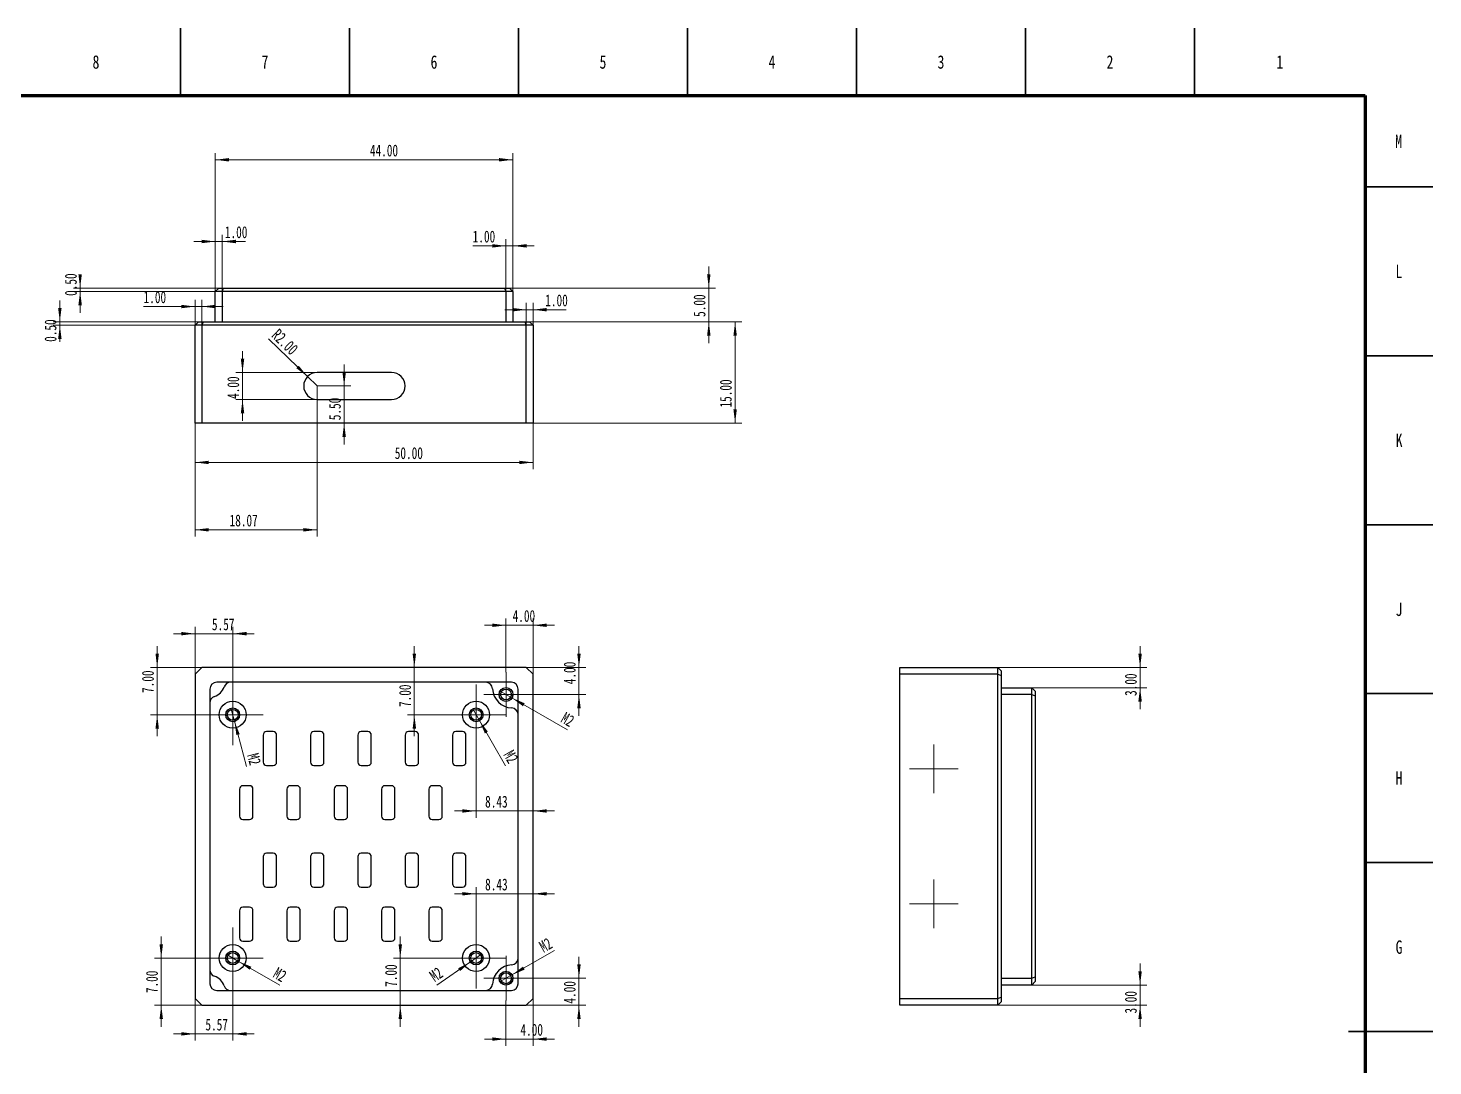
# Model space of a CAD drawing. Header units: millimetres. Extents: x 0 to 841, y 0 to 594.
# Drawn here: x 425.4 to 841, y 286.8 to 594 of the extents above; entities that cross this region are included whole.
import ezdxf

# ---------------------------------------------------------------- set-up
doc = ezdxf.new("R2010")
doc.units = ezdxf.units.MM
doc.styles.add('SLDTEXTSTYLE0', font='TXT', dxfattribs={"width": 0.75})
doc.styles.add('SLDTEXTSTYLE1', font='TXT', dxfattribs={"width": 0.7})
doc.dimstyles.new('SLDDIMSTYLE0', dxfattribs={"dimtxt": 3.5, "dimasz": 4.08, "dimexe": 0, "dimexo": 0.0625, "dimgap": 0.875, "dimtad": 2, "dimlfac": 0.5, "dimrnd": 1e-09, "dimzin": 4, "dimdsep": 46, "dimtxsty": 'SLDTEXTSTYLE1', "dimsah": 1, "dimcen": 0.09, "dimadec": 0, "dimazin": 1, "dimtfac": 1, "dimtmove": 0, "dimatfit": 0, "dimfxl": 0, "dimfrac": 2, "dimtolj": 1, "dimtzin": 12, "dimarcsym": 0})
doc.dimstyles.new('SLDDIMSTYLE1', dxfattribs={"dimtxt": 3.5, "dimasz": 4.08, "dimexe": 0, "dimexo": 0.0625, "dimgap": 0.875, "dimtad": 2, "dimlfac": 0.5, "dimrnd": 1e-09, "dimzin": 12, "dimdsep": 46, "dimtxsty": 'SLDTEXTSTYLE1', "dimblk1": 'NONE', "dimsah": 1, "dimcen": 0, "dimadec": 0, "dimazin": 3, "dimtfac": 1, "dimtmove": 0, "dimatfit": 3, "dimldrblk": 'NONE', "dimfxl": 0, "dimfrac": 2, "dimtolj": 1, "dimtzin": 12, "dimarcsym": 0})
doc.dimstyles.new('SLDDIMSTYLE2', dxfattribs={"dimtxt": 3.5, "dimasz": 4.08, "dimexe": 0, "dimexo": 0.0625, "dimgap": 0.875, "dimtad": 2, "dimlfac": 0.5, "dimrnd": 1e-09, "dimzin": 12, "dimdsep": 46, "dimtxsty": 'SLDTEXTSTYLE1', "dimsah": 1, "dimcen": 0.09, "dimadec": 0, "dimazin": 3, "dimtfac": 1, "dimtmove": 0, "dimatfit": 0, "dimfxl": 0, "dimfrac": 2, "dimtolj": 1, "dimtzin": 12, "dimarcsym": 0})
doc.dimstyles.new('SLDDIMSTYLE3', dxfattribs={"dimtxt": 3.5, "dimasz": 4.08, "dimexe": 0, "dimexo": 0.0625, "dimgap": 0.875, "dimtad": 2, "dimlfac": 0.5, "dimrnd": 1e-09, "dimzin": 4, "dimdsep": 46, "dimtxsty": 'SLDTEXTSTYLE1', "dimsah": 1, "dimcen": 0.09, "dimadec": 0, "dimazin": 1, "dimtfac": 1, "dimtofl": 0, "dimtmove": 0, "dimatfit": 3, "dimfxl": 0, "dimfrac": 2, "dimtolj": 1, "dimtzin": 12, "dimarcsym": 0})
doc.dimstyles.new('SLDDIMSTYLE5', dxfattribs={"dimtxt": 3.5, "dimasz": 4.08, "dimexe": 0, "dimexo": 0.0625, "dimgap": 0.875, "dimtad": 2, "dimlfac": 0.5, "dimrnd": 1e-09, "dimzin": 4, "dimdsep": 46, "dimtxsty": 'SLDTEXTSTYLE1', "dimsah": 1, "dimcen": 0, "dimadec": 0, "dimazin": 1, "dimtfac": 1, "dimtofl": 0, "dimtmove": 0, "dimatfit": 3, "dimfxl": 0, "dimfrac": 2, "dimtolj": 1, "dimtzin": 12, "dimarcsym": 0})
doc.dimstyles.new('SLDDIMSTYLE6', dxfattribs={"dimtxt": 3.5, "dimasz": 4.08, "dimexe": 0, "dimexo": 0.0625, "dimgap": 0.875, "dimtad": 2, "dimlfac": 0.5, "dimrnd": 1e-09, "dimzin": 12, "dimdsep": 46, "dimtxsty": 'SLDTEXTSTYLE1', "dimsah": 1, "dimcen": 0.09, "dimadec": 0, "dimazin": 3, "dimtfac": 1, "dimtofl": 0, "dimtmove": 0, "dimatfit": 3, "dimfxl": 0, "dimfrac": 2, "dimtolj": 1, "dimtzin": 12, "dimarcsym": 0})
doc.dimstyles.new('SLDDIMSTYLE7', dxfattribs={"dimtxt": 3.5, "dimasz": 4.08, "dimexe": 0, "dimexo": 0.0625, "dimgap": 0.875, "dimtad": 2, "dimlfac": 0.5, "dimrnd": 1e-09, "dimzin": 0, "dimdsep": 46, "dimtxsty": 'SLDTEXTSTYLE1', "dimsah": 1, "dimcen": 0.09, "dimadec": 0, "dimazin": 0, "dimtfac": 1, "dimtmove": 0, "dimatfit": 0, "dimfxl": 0, "dimfrac": 2, "dimtolj": 1, "dimtzin": 12, "dimarcsym": 0})

# ---------------------------------------------------------------- blocks, each defined once
blk = doc.blocks.new('_D')
at = {"color": 7, "linetype": 'Continuous', "lineweight": 0}
for p, q in [((566.77, 417.23), (560.42, 417.23)), ((566.77, 403.35), (566.77, 419.23)), ((566.77, 417.23), (574.77, 417.23)), ((574.77, 402.75), (574.77, 419.23)), ((574.77, 417.23), (581.12, 417.23))]:
    blk.add_line(p, q, dxfattribs=at)
at = {"color": 7, "linetype": 'Continuous', "lineweight": 18}
for points in [[(566.77, 417.23), (562.69, 417.74), (562.69, 416.73)], [(574.77, 417.23), (578.85, 416.73), (578.85, 417.74)]]:
    blk.add_solid(points, dxfattribs=at)
at = {"color": 7, "linetype": 'Continuous', "lineweight": 18, "insert": (568.73, 421.75), "char_height": 3.5, "attachment_point": 1, "style": 'SLDTEXTSTYLE1'}
blk.add_mtext('4.00', dxfattribs=at)
blk = doc.blocks.new('_D_1')
at = {"color": 7, "linetype": 'Continuous', "lineweight": 0}
for p, q in [((588.36, 404.75), (588.36, 411.1)), ((572.77, 404.75), (590.36, 404.75)), ((588.36, 396.75), (588.36, 404.75)), ((573.37, 396.75), (590.36, 396.75)), ((588.36, 396.75), (588.36, 390.4))]:
    blk.add_line(p, q, dxfattribs=at)
at = {"color": 7, "linetype": 'Continuous', "lineweight": 18}
for points in [[(588.36, 404.75), (588.87, 408.83), (587.85, 408.83)], [(588.36, 396.75), (587.85, 392.67), (588.87, 392.67)]]:
    blk.add_solid(points, dxfattribs=at)
at = {"color": 7, "linetype": 'Continuous', "lineweight": 18, "insert": (583.85, 399.79), "char_height": 3.5, "attachment_point": 1, "rotation": 90, "style": 'SLDTEXTSTYLE1'}
blk.add_mtext('4.00', dxfattribs=at)
blk = doc.blocks.new('_D_2')
at = {"color": 7, "linetype": 'Continuous', "lineweight": 0}
for q in [(565.04, 397.75), (584.97, 386.24)]:
    blk.add_line((568.5, 395.75), q, dxfattribs=at)
at = {"color": 7, "linetype": 'Continuous', "lineweight": 18}
blk.add_solid([(568.5, 395.75), (571.78, 393.27), (572.29, 394.15)], dxfattribs=at)
at = {"color": 7, "linetype": 'Continuous', "lineweight": 18, "insert": (584.48, 391.72), "char_height": 3.5, "attachment_point": 1, "rotation": 330, "style": 'SLDTEXTSTYLE1'}
blk.add_mtext('M2', dxfattribs=at)
blk = doc.blocks.new('_None')
blk = doc.blocks.new('_D_3')
at = {"color": 7, "linetype": 'Continuous', "lineweight": 0}
for p, q in [((557.92, 381.75), (557.92, 360.27)), ((557.92, 362.27), (551.57, 362.27)), ((557.92, 362.27), (574.77, 362.27)), ((574.77, 362.27), (581.12, 362.27))]:
    blk.add_line(p, q, dxfattribs=at)
at = {"color": 7, "linetype": 'Continuous', "lineweight": 18}
for points in [[(557.92, 362.27), (553.84, 362.78), (553.84, 361.77)], [(574.77, 362.27), (578.85, 361.77), (578.85, 362.78)]]:
    blk.add_solid(points, dxfattribs=at)
at = {"color": 7, "linetype": 'Continuous', "lineweight": 18, "insert": (560.59, 366.79), "char_height": 3.5, "attachment_point": 1, "style": 'SLDTEXTSTYLE1'}
blk.add_mtext('8.43', dxfattribs=at)
blk = doc.blocks.new('_D_4')
at = {"color": 7, "linetype": 'Continuous', "lineweight": 0}
for p, q in [((539.65, 404.75), (539.65, 411.1)), ((539.65, 390.75), (539.65, 404.75)), ((548.92, 390.75), (537.65, 390.75)), ((539.65, 390.75), (539.65, 384.4))]:
    blk.add_line(p, q, dxfattribs=at)
at = {"color": 7, "linetype": 'Continuous', "lineweight": 18}
for points in [[(539.65, 404.75), (540.16, 408.83), (539.15, 408.83)], [(539.65, 390.75), (539.15, 386.67), (540.16, 386.67)]]:
    blk.add_solid(points, dxfattribs=at)
at = {"color": 7, "linetype": 'Continuous', "lineweight": 18, "insert": (535.14, 393.04), "char_height": 3.5, "attachment_point": 1, "rotation": 90, "style": 'SLDTEXTSTYLE1'}
blk.add_mtext('7.00', dxfattribs=at)
blk = doc.blocks.new('_D_5')
at = {"color": 7, "linetype": 'Continuous', "lineweight": 0}
for q in [(556.92, 392.48), (566.63, 375.66)]:
    blk.add_line((558.92, 389.02), q, dxfattribs=at)
at = {"color": 7, "linetype": 'Continuous', "lineweight": 18}
blk.add_solid([(558.92, 389.02), (560.52, 385.23), (561.4, 385.74)], dxfattribs=at)
at = {"color": 7, "linetype": 'Continuous', "lineweight": 18, "insert": (568.93, 380.65), "char_height": 3.5, "attachment_point": 1, "rotation": 300, "style": 'SLDTEXTSTYLE1'}
blk.add_mtext('M2', dxfattribs=at)
blk = doc.blocks.new('_D_6')
at = {"color": 7, "linetype": 'Continuous', "lineweight": 0}
for p, q in [((588.36, 312.75), (588.36, 319.1)), ((573.37, 312.75), (590.36, 312.75)), ((588.36, 312.75), (588.36, 304.75)), ((572.77, 304.75), (590.36, 304.75)), ((588.36, 304.75), (588.36, 298.4))]:
    blk.add_line(p, q, dxfattribs=at)
at = {"color": 7, "linetype": 'Continuous', "lineweight": 18}
for points in [[(588.36, 312.75), (588.87, 316.83), (587.85, 316.83)], [(588.36, 304.75), (587.85, 300.67), (588.87, 300.67)]]:
    blk.add_solid(points, dxfattribs=at)
at = {"color": 7, "linetype": 'Continuous', "lineweight": 18, "insert": (583.85, 305.25), "char_height": 3.5, "attachment_point": 1, "rotation": 90, "style": 'SLDTEXTSTYLE1'}
blk.add_mtext('4.00', dxfattribs=at)
blk = doc.blocks.new('_D_7')
at = {"color": 7, "linetype": 'Continuous', "lineweight": 0}
for p, q in [((566.77, 306.15), (566.77, 292.75)), ((574.77, 306.75), (574.77, 292.75)), ((566.77, 294.75), (560.42, 294.75)), ((566.77, 294.75), (574.77, 294.75)), ((574.77, 294.75), (581.12, 294.75))]:
    blk.add_line(p, q, dxfattribs=at)
at = {"color": 7, "linetype": 'Continuous', "lineweight": 18}
for points in [[(566.77, 294.75), (562.69, 295.26), (562.69, 294.24)], [(574.77, 294.75), (578.85, 294.24), (578.85, 295.26)]]:
    blk.add_solid(points, dxfattribs=at)
at = {"color": 7, "linetype": 'Continuous', "lineweight": 18, "insert": (571.04, 299.26), "char_height": 3.5, "attachment_point": 1, "style": 'SLDTEXTSTYLE1'}
blk.add_mtext('4.00', dxfattribs=at)
blk = doc.blocks.new('_D_8')
at = {"color": 7, "linetype": 'Continuous', "lineweight": 0}
for q in [(581.16, 320.97), (565.03, 311.76)]:
    blk.add_line((568.51, 313.74), q, dxfattribs=at)
at = {"color": 7, "linetype": 'Continuous', "lineweight": 18}
blk.add_solid([(568.51, 313.74), (572.3, 315.33), (571.8, 316.21)], dxfattribs=at)
at = {"color": 7, "linetype": 'Continuous', "lineweight": 18, "insert": (576.18, 323.3), "char_height": 3.5, "attachment_point": 1, "rotation": 29.745, "style": 'SLDTEXTSTYLE1'}
blk.add_mtext('M2', dxfattribs=at)
blk = doc.blocks.new('_D_9')
at = {"color": 7, "linetype": 'Continuous', "lineweight": 0}
for p, q in [((535.5, 318.75), (535.5, 325.1)), ((548.92, 318.75), (533.5, 318.75)), ((535.5, 318.75), (535.5, 304.75)), ((535.5, 304.75), (535.5, 298.4))]:
    blk.add_line(p, q, dxfattribs=at)
at = {"color": 7, "linetype": 'Continuous', "lineweight": 18}
for points in [[(535.5, 318.75), (536.01, 322.83), (534.99, 322.83)], [(535.5, 304.75), (534.99, 300.67), (536.01, 300.67)]]:
    blk.add_solid(points, dxfattribs=at)
at = {"color": 7, "linetype": 'Continuous', "lineweight": 18, "insert": (530.99, 310.21), "char_height": 3.5, "attachment_point": 1, "rotation": 90, "style": 'SLDTEXTSTYLE1'}
blk.add_mtext('7.00', dxfattribs=at)
blk = doc.blocks.new('_D_10')
at = {"color": 7, "linetype": 'Continuous', "lineweight": 0}
for p, q in [((557.92, 337.76), (551.57, 337.76)), ((557.92, 327.75), (557.92, 339.76)), ((557.92, 337.76), (574.77, 337.76)), ((574.77, 337.76), (581.12, 337.76))]:
    blk.add_line(p, q, dxfattribs=at)
at = {"color": 7, "linetype": 'Continuous', "lineweight": 18}
for points in [[(557.92, 337.76), (553.84, 338.27), (553.84, 337.25)], [(574.77, 337.76), (578.85, 337.25), (578.85, 338.27)]]:
    blk.add_solid(points, dxfattribs=at)
at = {"color": 7, "linetype": 'Continuous', "lineweight": 18, "insert": (560.59, 342.27), "char_height": 3.5, "attachment_point": 1, "style": 'SLDTEXTSTYLE1'}
blk.add_mtext('8.43', dxfattribs=at)
blk = doc.blocks.new('_D_11')
at = {"color": 7, "linetype": 'Continuous', "lineweight": 0}
for q in [(546.29, 310.72), (559.56, 319.89)]:
    blk.add_line((556.27, 317.61), q, dxfattribs=at)
at = {"color": 7, "linetype": 'Continuous', "lineweight": 18}
blk.add_solid([(556.27, 317.61), (552.63, 315.71), (553.2, 314.88)], dxfattribs=at)
at = {"color": 7, "linetype": 'Continuous', "lineweight": 18, "insert": (543.74, 314.4), "char_height": 3.5, "attachment_point": 1, "rotation": 34.6473, "style": 'SLDTEXTSTYLE1'}
blk.add_mtext('M2', dxfattribs=at)
blk = doc.blocks.new('_D_12')
at = {"color": 7, "linetype": 'Continuous', "lineweight": 0}
for p, q in [((464.77, 318.75), (464.77, 325.1)), ((476.92, 318.75), (462.77, 318.75)), ((464.77, 318.75), (464.77, 304.75)), ((476.77, 304.75), (462.77, 304.75)), ((464.77, 304.75), (464.77, 298.4))]:
    blk.add_line(p, q, dxfattribs=at)
at = {"color": 7, "linetype": 'Continuous', "lineweight": 18}
for points in [[(464.77, 318.75), (465.28, 322.83), (464.26, 322.83)], [(464.77, 304.75), (464.26, 300.67), (465.28, 300.67)]]:
    blk.add_solid(points, dxfattribs=at)
at = {"color": 7, "linetype": 'Continuous', "lineweight": 18, "insert": (460.26, 308.36), "char_height": 3.5, "attachment_point": 1, "rotation": 90, "style": 'SLDTEXTSTYLE1'}
blk.add_mtext('7.00', dxfattribs=at)
blk = doc.blocks.new('_D_13')
at = {"color": 7, "linetype": 'Continuous', "lineweight": 0}
for p, q in [((485.92, 309.75), (485.92, 294.29)), ((474.77, 306.75), (474.77, 294.29)), ((474.77, 296.29), (468.42, 296.29)), ((485.92, 296.29), (474.77, 296.29)), ((485.92, 296.29), (492.27, 296.29))]:
    blk.add_line(p, q, dxfattribs=at)
at = {"color": 7, "linetype": 'Continuous', "lineweight": 18}
for points in [[(474.77, 296.29), (470.69, 296.8), (470.69, 295.78)], [(485.92, 296.29), (490, 295.78), (490, 296.8)]]:
    blk.add_solid(points, dxfattribs=at)
at = {"color": 7, "linetype": 'Continuous', "lineweight": 18, "insert": (477.84, 300.8), "char_height": 3.5, "attachment_point": 1, "style": 'SLDTEXTSTYLE1'}
blk.add_mtext('5.57', dxfattribs=at)
blk = doc.blocks.new('_D_14')
at = {"color": 7, "linetype": 'Continuous', "lineweight": 0}
for q in [(484.18, 319.75), (499.83, 310.72)]:
    blk.add_line((487.65, 317.75), q, dxfattribs=at)
at = {"color": 7, "linetype": 'Continuous', "lineweight": 18}
blk.add_solid([(487.65, 317.75), (490.93, 315.27), (491.44, 316.15)], dxfattribs=at)
at = {"color": 7, "linetype": 'Continuous', "lineweight": 18, "insert": (499.33, 316.19), "char_height": 3.5, "attachment_point": 1, "rotation": 330, "style": 'SLDTEXTSTYLE1'}
blk.add_mtext('M2', dxfattribs=at)
blk = doc.blocks.new('_D_15')
at = {"color": 7, "linetype": 'Continuous', "lineweight": 0}
for p, q in [((474.77, 402.75), (474.77, 416.75)), ((485.92, 399.75), (485.92, 416.75)), ((474.77, 414.75), (468.42, 414.75)), ((485.92, 414.75), (474.77, 414.75)), ((485.92, 414.75), (492.27, 414.75))]:
    blk.add_line(p, q, dxfattribs=at)
at = {"color": 7, "linetype": 'Continuous', "lineweight": 18}
for points in [[(474.77, 414.75), (470.69, 415.26), (470.69, 414.24)], [(485.92, 414.75), (490, 414.24), (490, 415.26)]]:
    blk.add_solid(points, dxfattribs=at)
at = {"color": 7, "linetype": 'Continuous', "lineweight": 18, "insert": (479.77, 419.26), "char_height": 3.5, "attachment_point": 1, "style": 'SLDTEXTSTYLE1'}
blk.add_mtext('5.57', dxfattribs=at)
blk = doc.blocks.new('_D_16')
at = {"color": 7, "linetype": 'Continuous', "lineweight": 0}
for p, q in [((463.57, 404.75), (463.57, 411.1)), ((476.77, 404.75), (461.57, 404.75)), ((463.57, 390.75), (463.57, 404.75)), ((476.92, 390.75), (461.57, 390.75)), ((463.57, 390.75), (463.57, 384.4))]:
    blk.add_line(p, q, dxfattribs=at)
at = {"color": 7, "linetype": 'Continuous', "lineweight": 18}
for points in [[(463.57, 404.75), (464.08, 408.83), (463.07, 408.83)], [(463.57, 390.75), (463.07, 386.67), (464.08, 386.67)]]:
    blk.add_solid(points, dxfattribs=at)
at = {"color": 7, "linetype": 'Continuous', "lineweight": 18, "insert": (459.06, 397.2), "char_height": 3.5, "attachment_point": 1, "rotation": 90, "style": 'SLDTEXTSTYLE1'}
blk.add_mtext('7.00', dxfattribs=at)
blk = doc.blocks.new('_D_17')
at = {"color": 7, "linetype": 'Continuous', "lineweight": 0}
for q in [(485.4, 392.68), (490.02, 375.45)]:
    blk.add_line((486.43, 388.82), q, dxfattribs=at)
at = {"color": 7, "linetype": 'Continuous', "lineweight": 18}
blk.add_solid([(486.43, 388.82), (487, 384.75), (487.98, 385.01)], dxfattribs=at)
at = {"color": 7, "linetype": 'Continuous', "lineweight": 18, "insert": (493.53, 379.68), "char_height": 3.5, "attachment_point": 1, "rotation": 285, "style": 'SLDTEXTSTYLE1'}
blk.add_mtext('M2', dxfattribs=at)
blk = doc.blocks.new('SW_CENTERMARKSYMBOL_0')
at = {"color": 0, "linetype": 'Continuous', "lineweight": 18}
for p, q in [((0, 5), (0, 9)), ((0, 0), (0, 5)), ((-5, 0), (-9, 0)), ((0, 0), (-5, 0)), ((0, 0), (0, -5)), ((0, 0), (5, 0)), ((5, 0), (9, 0)), ((0, -5), (0, -9))]:
    blk.add_line(p, q, dxfattribs=at)
blk = doc.blocks.new('SW_CENTERMARKSYMBOL_1')
at = {"color": 0, "linetype": 'Continuous', "lineweight": 18}
for p, q in [((0, 5), (0, 9)), ((0, 0), (0, 5)), ((-5, 0), (-9, 0)), ((0, 0), (-5, 0)), ((0, 0), (0, -5)), ((0, 0), (5, 0)), ((5, 0), (9, 0)), ((0, -5), (0, -9))]:
    blk.add_line(p, q, dxfattribs=at)
blk = doc.blocks.new('SW_CENTERMARKSYMBOL_2')
at = {"color": 0, "linetype": 'Continuous', "lineweight": 18}
for p, q in [((0, 5), (0, 9)), ((0, 0), (0, 5)), ((-5, 0), (-9, 0)), ((0, 0), (-5, 0)), ((0, 0), (0, -5)), ((0, 0), (5, 0)), ((5, 0), (9, 0)), ((0, -5), (0, -9))]:
    blk.add_line(p, q, dxfattribs=at)
blk = doc.blocks.new('SW_CENTERMARKSYMBOL_3')
at = {"color": 0, "linetype": 'Continuous', "lineweight": 18}
for p, q in [((0, 5), (0, 9)), ((0, 0), (0, 5)), ((-5, 0), (-9, 0)), ((0, 0), (-5, 0)), ((0, 0), (0, -5)), ((0, 0), (5, 0)), ((5, 0), (9, 0)), ((0, -5), (0, -9))]:
    blk.add_line(p, q, dxfattribs=at)
blk = doc.blocks.new('SW_CENTERMARKSYMBOL_4')
at = {"color": 0, "linetype": 'Continuous', "lineweight": 18}
for p, q in [((0, 5), (0, 6.6)), ((0, 0), (0, 5)), ((-5, 0), (-6.6, 0)), ((0, 0), (-5, 0)), ((0, 0), (0, -5)), ((0, 0), (5, 0)), ((5, 0), (6.6, 0)), ((0, -5), (0, -6.6))]:
    blk.add_line(p, q, dxfattribs=at)
blk = doc.blocks.new('SW_CENTERMARKSYMBOL_5')
at = {"color": 0, "linetype": 'Continuous', "lineweight": 18}
for p, q in [((0, 5), (0, 6.6)), ((0, 0), (0, 5)), ((-5, 0), (-6.6, 0)), ((0, 0), (-5, 0)), ((0, 0), (0, -5)), ((0, 0), (5, 0)), ((5, 0), (6.6, 0)), ((0, -5), (0, -6.6))]:
    blk.add_line(p, q, dxfattribs=at)
blk = doc.blocks.new('_D_26')
at = {"color": 7, "linetype": 'Continuous', "lineweight": 0}
for p, q in [((626.77, 517.06), (626.77, 523.41)), ((567.77, 517.06), (628.77, 517.06)), ((626.77, 517.06), (626.77, 507.06)), ((573.77, 507.06), (628.77, 507.06)), ((626.77, 507.06), (626.77, 500.71))]:
    blk.add_line(p, q, dxfattribs=at)
at = {"color": 7, "linetype": 'Continuous', "lineweight": 18}
for points in [[(626.77, 517.06), (627.28, 521.14), (626.26, 521.14)], [(626.77, 507.06), (626.26, 502.98), (627.28, 502.98)]]:
    blk.add_solid(points, dxfattribs=at)
at = {"color": 7, "linetype": 'Continuous', "lineweight": 18, "insert": (622.26, 508.51), "char_height": 3.5, "attachment_point": 1, "rotation": 90, "style": 'SLDTEXTSTYLE1'}
blk.add_mtext('5.00', dxfattribs=at)
blk = doc.blocks.new('_D_27')
at = {"color": 7, "linetype": 'Continuous', "lineweight": 0}
for p, q in [((573.77, 507.06), (636.56, 507.06)), ((634.56, 507.06), (634.56, 477.06)), ((574.77, 477.06), (636.56, 477.06))]:
    blk.add_line(p, q, dxfattribs=at)
at = {"color": 7, "linetype": 'Continuous', "lineweight": 18}
for points in [[(634.56, 507.06), (634.05, 502.98), (635.06, 502.98)], [(634.56, 477.06), (635.06, 481.14), (634.05, 481.14)]]:
    blk.add_solid(points, dxfattribs=at)
at = {"color": 7, "linetype": 'Continuous', "lineweight": 18, "insert": (630.04, 481.68), "char_height": 3.5, "attachment_point": 1, "rotation": 90, "style": 'SLDTEXTSTYLE1'}
blk.add_mtext('15.00', dxfattribs=at)
blk = doc.blocks.new('_D_28')
at = {"color": 7, "linetype": 'Continuous', "lineweight": 0}
for p, q in [((480.77, 516.06), (480.77, 557.02)), ((568.77, 516.06), (568.77, 557.02)), ((480.77, 555.02), (568.77, 555.02))]:
    blk.add_line(p, q, dxfattribs=at)
at = {"color": 7, "linetype": 'Continuous', "lineweight": 18}
for points in [[(480.77, 555.02), (484.85, 554.51), (484.85, 555.53)], [(568.77, 555.02), (564.69, 555.53), (564.69, 554.51)]]:
    blk.add_solid(points, dxfattribs=at)
at = {"color": 7, "linetype": 'Continuous', "lineweight": 18, "insert": (526.51, 559.53), "char_height": 3.5, "attachment_point": 1, "style": 'SLDTEXTSTYLE1'}
blk.add_mtext('44.00', dxfattribs=at)
blk = doc.blocks.new('_D_29')
at = {"color": 7, "linetype": 'Continuous', "lineweight": 0}
for p, q in [((474.77, 477.06), (474.77, 463.44)), ((574.77, 477.06), (574.77, 463.44)), ((474.77, 465.44), (574.77, 465.44))]:
    blk.add_line(p, q, dxfattribs=at)
at = {"color": 7, "linetype": 'Continuous', "lineweight": 18}
for points in [[(474.77, 465.44), (478.85, 464.93), (478.85, 465.94)], [(574.77, 465.44), (570.69, 465.94), (570.69, 464.93)]]:
    blk.add_solid(points, dxfattribs=at)
at = {"color": 7, "linetype": 'Continuous', "lineweight": 18, "insert": (533.86, 469.95), "char_height": 3.5, "attachment_point": 1, "style": 'SLDTEXTSTYLE1'}
blk.add_mtext('50.00', dxfattribs=at)
blk = doc.blocks.new('_D_30')
at = {"color": 7, "linetype": 'Continuous', "lineweight": 0}
for p, q in [((488.82, 492.06), (488.82, 498.41)), ((510.92, 492.06), (486.82, 492.06)), ((488.82, 492.06), (488.82, 484.06)), ((510.92, 484.06), (486.82, 484.06)), ((488.82, 484.06), (488.82, 477.71))]:
    blk.add_line(p, q, dxfattribs=at)
at = {"color": 7, "linetype": 'Continuous', "lineweight": 18}
for points in [[(488.82, 492.06), (489.33, 496.14), (488.31, 496.14)], [(488.82, 484.06), (488.31, 479.98), (489.33, 479.98)]]:
    blk.add_solid(points, dxfattribs=at)
at = {"color": 7, "linetype": 'Continuous', "lineweight": 18, "insert": (484.31, 484.23), "char_height": 3.5, "attachment_point": 1, "rotation": 90, "style": 'SLDTEXTSTYLE1'}
blk.add_mtext('4.00', dxfattribs=at)
blk = doc.blocks.new('_D_31')
at = {"color": 7, "linetype": 'Continuous', "lineweight": 0}
for q in [(496.48, 502.04), (510.92, 488.06)]:
    blk.add_line((508.04, 490.85), q, dxfattribs=at)
at = {"color": 7, "linetype": 'Continuous', "lineweight": 18}
blk.add_solid([(508.04, 490.85), (505.46, 494.05), (504.76, 493.32)], dxfattribs=at)
at = {"color": 7, "linetype": 'Continuous', "lineweight": 18, "insert": (499.6, 505.27), "char_height": 3.5, "attachment_point": 1, "rotation": 315.932, "style": 'SLDTEXTSTYLE1'}
blk.add_mtext('R2.00', dxfattribs=at)
blk = doc.blocks.new('_D_32')
at = {"color": 7, "linetype": 'Continuous', "lineweight": 0}
for p, q in [((474.77, 491.06), (474.77, 443.5)), ((510.92, 488.06), (510.92, 443.5)), ((510.92, 445.5), (474.77, 445.5))]:
    blk.add_line(p, q, dxfattribs=at)
at = {"color": 7, "linetype": 'Continuous', "lineweight": 18}
for points in [[(474.77, 445.5), (478.85, 444.99), (478.85, 446)], [(510.92, 445.5), (506.84, 446), (506.84, 444.99)]]:
    blk.add_solid(points, dxfattribs=at)
at = {"color": 7, "linetype": 'Continuous', "lineweight": 18, "insert": (484.99, 450.01), "char_height": 3.5, "attachment_point": 1, "style": 'SLDTEXTSTYLE1'}
blk.add_mtext('18.07', dxfattribs=at)
blk = doc.blocks.new('_D_33')
at = {"color": 7, "linetype": 'Continuous', "lineweight": 0}
for p, q in [((518.89, 488.06), (518.89, 494.41)), ((510.92, 488.06), (520.89, 488.06)), ((518.89, 488.06), (518.89, 477.06)), ((518.89, 477.06), (518.89, 470.71))]:
    blk.add_line(p, q, dxfattribs=at)
at = {"color": 7, "linetype": 'Continuous', "lineweight": 18}
for points in [[(518.89, 488.06), (519.4, 492.14), (518.38, 492.14)], [(518.89, 477.06), (518.38, 472.98), (519.4, 472.98)]]:
    blk.add_solid(points, dxfattribs=at)
at = {"color": 7, "linetype": 'Continuous', "lineweight": 18, "insert": (514.38, 477.93), "char_height": 3.5, "attachment_point": 1, "rotation": 90, "style": 'SLDTEXTSTYLE1'}
blk.add_mtext('5.50', dxfattribs=at)
blk = doc.blocks.new('_D_34')
at = {"color": 7, "linetype": 'Continuous', "lineweight": 0}
for p, q in [((474.77, 511.58), (459.55, 511.58)), ((474.77, 506.06), (474.77, 513.58)), ((476.77, 511.58), (474.77, 511.58)), ((476.77, 506.06), (476.77, 513.58)), ((476.77, 511.58), (483.12, 511.58))]:
    blk.add_line(p, q, dxfattribs=at)
at = {"color": 7, "linetype": 'Continuous', "lineweight": 18}
for points in [[(474.77, 511.58), (470.69, 512.09), (470.69, 511.07)], [(476.77, 511.58), (480.85, 511.07), (480.85, 512.09)]]:
    blk.add_solid(points, dxfattribs=at)
at = {"color": 7, "linetype": 'Continuous', "lineweight": 18, "insert": (459.55, 516.09), "char_height": 3.5, "attachment_point": 1, "style": 'SLDTEXTSTYLE1'}
blk.add_mtext('1.00', dxfattribs=at)
blk = doc.blocks.new('_D_35')
at = {"color": 7, "linetype": 'Continuous', "lineweight": 0}
for p, q in [((572.77, 506.06), (572.77, 512.64)), ((574.77, 506.06), (574.77, 512.64)), ((572.77, 510.64), (566.42, 510.64)), ((572.77, 510.64), (574.77, 510.64)), ((574.77, 510.64), (584.53, 510.64))]:
    blk.add_line(p, q, dxfattribs=at)
at = {"color": 7, "linetype": 'Continuous', "lineweight": 18}
for points in [[(572.77, 510.64), (568.69, 511.15), (568.69, 510.13)], [(574.77, 510.64), (578.85, 510.13), (578.85, 511.15)]]:
    blk.add_solid(points, dxfattribs=at)
at = {"color": 7, "linetype": 'Continuous', "lineweight": 18, "insert": (578.39, 515.15), "char_height": 3.5, "attachment_point": 1, "style": 'SLDTEXTSTYLE1'}
blk.add_mtext('1.00', dxfattribs=at)
blk = doc.blocks.new('_D_36')
at = {"color": 7, "linetype": 'Continuous', "lineweight": 0}
for p, q in [((434.77, 507.06), (434.77, 513.41)), ((475.77, 507.06), (432.77, 507.06)), ((434.77, 507.06), (434.77, 506.06)), ((474.77, 506.06), (432.77, 506.06)), ((434.77, 506.06), (434.77, 501.13))]:
    blk.add_line(p, q, dxfattribs=at)
at = {"color": 7, "linetype": 'Continuous', "lineweight": 18}
for points in [[(434.77, 507.06), (435.28, 511.14), (434.26, 511.14)], [(434.77, 506.06), (434.26, 501.98), (435.28, 501.98)]]:
    blk.add_solid(points, dxfattribs=at)
at = {"color": 7, "linetype": 'Continuous', "lineweight": 18, "insert": (430.26, 501.13), "char_height": 3.5, "attachment_point": 1, "rotation": 90, "style": 'SLDTEXTSTYLE1'}
blk.add_mtext('0.50', dxfattribs=at)
blk = doc.blocks.new('_D_37')
at = {"color": 7, "linetype": 'Continuous', "lineweight": 0}
for p, q in [((440.77, 517.06), (440.77, 520.87)), ((481.77, 517.06), (438.77, 517.06)), ((480.77, 516.06), (438.77, 516.06)), ((440.77, 516.06), (440.77, 517.06)), ((440.77, 516.06), (440.77, 509.71))]:
    blk.add_line(p, q, dxfattribs=at)
at = {"color": 7, "linetype": 'Continuous', "lineweight": 18}
for points in [[(440.77, 517.06), (441.28, 521.14), (440.26, 521.14)], [(440.77, 516.06), (440.26, 511.98), (441.28, 511.98)]]:
    blk.add_solid(points, dxfattribs=at)
at = {"color": 7, "linetype": 'Continuous', "lineweight": 18, "insert": (436.26, 514.73), "char_height": 3.5, "attachment_point": 1, "rotation": 90, "style": 'SLDTEXTSTYLE1'}
blk.add_mtext('0.50', dxfattribs=at)
blk = doc.blocks.new('_D_38')
at = {"color": 7, "linetype": 'Continuous', "lineweight": 0}
for p, q in [((480.77, 516.06), (480.77, 532.83)), ((482.77, 516.06), (482.77, 532.83)), ((480.77, 530.83), (474.42, 530.83)), ((482.77, 530.83), (480.77, 530.83)), ((482.77, 530.83), (489.74, 530.83))]:
    blk.add_line(p, q, dxfattribs=at)
at = {"color": 7, "linetype": 'Continuous', "lineweight": 18}
for points in [[(480.77, 530.83), (476.69, 531.34), (476.69, 530.32)], [(482.77, 530.83), (486.85, 530.32), (486.85, 531.34)]]:
    blk.add_solid(points, dxfattribs=at)
at = {"color": 7, "linetype": 'Continuous', "lineweight": 18, "insert": (483.6, 535.34), "char_height": 3.5, "attachment_point": 1, "style": 'SLDTEXTSTYLE1'}
blk.add_mtext('1.00', dxfattribs=at)
blk = doc.blocks.new('_D_39')
at = {"color": 7, "linetype": 'Continuous', "lineweight": 0}
for p, q in [((566.77, 529.54), (556.91, 529.54)), ((566.77, 516.06), (566.77, 531.54)), ((566.77, 529.54), (568.77, 529.54)), ((568.77, 516.06), (568.77, 531.54)), ((568.77, 529.54), (575.12, 529.54))]:
    blk.add_line(p, q, dxfattribs=at)
at = {"color": 7, "linetype": 'Continuous', "lineweight": 18}
for points in [[(566.77, 529.54), (562.69, 530.05), (562.69, 529.03)], [(568.77, 529.54), (572.85, 529.03), (572.85, 530.05)]]:
    blk.add_solid(points, dxfattribs=at)
at = {"color": 7, "linetype": 'Continuous', "lineweight": 18, "insert": (556.91, 534.05), "char_height": 3.5, "attachment_point": 1, "style": 'SLDTEXTSTYLE1'}
blk.add_mtext('1.00', dxfattribs=at)
blk = doc.blocks.new('_D_40')
at = {"color": 7, "linetype": 'Continuous', "lineweight": 0}
for p, q in [((754.37, 404.75), (754.37, 411.1)), ((712.31, 404.75), (756.37, 404.75)), ((754.37, 404.75), (754.37, 398.75)), ((722.31, 398.75), (756.37, 398.75)), ((754.37, 398.75), (754.37, 392.4))]:
    blk.add_line(p, q, dxfattribs=at)
at = {"color": 7, "linetype": 'Continuous', "lineweight": 18}
for points in [[(754.37, 404.75), (754.88, 408.83), (753.86, 408.83)], [(754.37, 398.75), (753.86, 394.67), (754.88, 394.67)]]:
    blk.add_solid(points, dxfattribs=at)
at = {"color": 7, "linetype": 'Continuous', "lineweight": 18, "insert": (749.86, 396.31), "char_height": 3.5, "attachment_point": 1, "rotation": 90, "style": 'SLDTEXTSTYLE1'}
blk.add_mtext('3.00', dxfattribs=at)
blk = doc.blocks.new('_D_41')
at = {"color": 7, "linetype": 'Continuous', "lineweight": 0}
for p, q in [((754.37, 310.75), (754.37, 317.1)), ((722.31, 310.75), (756.37, 310.75)), ((754.37, 310.75), (754.37, 304.75)), ((712.31, 304.75), (756.37, 304.75)), ((754.37, 304.75), (754.37, 298.4))]:
    blk.add_line(p, q, dxfattribs=at)
at = {"color": 7, "linetype": 'Continuous', "lineweight": 18}
for points in [[(754.37, 310.75), (754.88, 314.83), (753.86, 314.83)], [(754.37, 304.75), (753.86, 300.67), (754.88, 300.67)]]:
    blk.add_solid(points, dxfattribs=at)
at = {"color": 7, "linetype": 'Continuous', "lineweight": 18, "insert": (749.86, 302.31), "char_height": 3.5, "attachment_point": 1, "rotation": 90, "style": 'SLDTEXTSTYLE1'}
blk.add_mtext('3.00', dxfattribs=at)
blk = doc.blocks.new('SW_CENTERMARKSYMBOL_8')
at = {"color": 0, "linetype": 'Continuous', "lineweight": 18}
for p, q in [((0, 5), (0, 7.2)), ((0, 0), (0, 5)), ((-5, 0), (-7.2, 0)), ((0, 0), (-5, 0)), ((0, 0), (0, -5)), ((0, 0), (5, 0)), ((5, 0), (7.2, 0)), ((0, -5), (0, -7.2))]:
    blk.add_line(p, q, dxfattribs=at)
blk = doc.blocks.new('SW_CENTERMARKSYMBOL_9')
at = {"color": 0, "linetype": 'Continuous', "lineweight": 18}
for p, q in [((0, 5), (0, 7.2)), ((0, 0), (0, 5)), ((-5, 0), (-7.2, 0)), ((0, 0), (-5, 0)), ((0, 0), (0, -5)), ((0, 0), (5, 0)), ((5, 0), (7.2, 0)), ((0, -5), (0, -7.2))]:
    blk.add_line(p, q, dxfattribs=at)

msp = doc.modelspace()

# ---------------------------------------------------------------- linework, layer by layer
at = {"color": 7, "linetype": 'Continuous', "lineweight": 35}
for p, q in [((470.5, 574), (470.5, 594)), ((520.5, 574), (520.5, 594)), ((570.5, 574), (570.5, 594)), ((620.5, 574), (620.5, 594)), ((670.5, 574), (670.5, 594)), ((720.5, 574), (720.5, 594)), ((770.5, 574), (770.5, 594)), ((821, 547), (841, 547)), ((821, 497), (841, 497)), ((821, 447), (841, 447)), ((821, 397), (841, 397)), ((821, 347), (841, 347)), ((841, 297), (816, 297)), ((821, 297), (841, 297))]:
    msp.add_line(p, q, dxfattribs=at)
at = {"color": 7, "linetype": 'Continuous', "lineweight": 70}
for p, q in [((20, 574), (821, 574)), ((821, 574), (821, 20))]:
    msp.add_line(p, q, dxfattribs=at)
at = {"color": 7, "linetype": 'Continuous', "lineweight": 25}
for p, q in [((481.771, 517.065), (480.771, 516.065)), ((482.771, 516.065), (480.771, 516.065)), ((480.771, 507.065), (480.771, 516.065)), ((481.771, 517.065), (483.185, 517.065)), ((482.771, 516.065), (483.185, 517.065)), ((566.771, 516.065), (482.771, 516.065)), ((482.771, 516.065), (482.771, 507.065)), ((483.185, 517.065), (566.357, 517.065)), ((566.771, 516.065), (566.357, 517.065)), ((566.357, 517.065), (567.771, 517.065)), ((568.771, 516.065), (566.771, 516.065)), ((566.771, 507.065), (566.771, 516.065)), ((568.771, 516.065), (567.771, 517.065)), ((568.771, 516.065), (568.771, 507.065)), ((475.771, 507.065), (474.771, 506.065)), ((475.771, 507.065), (477.185, 507.065)), ((477.185, 507.065), (476.771, 506.065)), ((477.185, 507.065), (572.357, 507.065)), ((572.357, 507.065), (572.771, 506.065)), ((572.357, 507.065), (573.771, 507.065)), ((574.771, 506.065), (573.771, 507.065)), ((476.771, 506.065), (474.771, 506.065)), ((474.771, 477.065), (474.771, 506.065)), ((572.771, 506.065), (476.771, 506.065)), ((476.771, 506.065), (476.771, 477.065)), ((574.771, 506.065), (572.771, 506.065)), ((572.771, 477.065), (572.771, 506.065)), ((574.771, 506.065), (574.771, 477.065)), ((532.917, 492.065), (510.917, 492.065)), ((510.917, 484.065), (532.917, 484.065)), ((476.771, 477.065), (474.771, 477.065)), ((572.771, 477.065), (476.771, 477.065)), ((574.771, 477.065), (572.771, 477.065)), ((476.771, 404.75), (474.771, 402.75)), ((572.771, 404.75), (476.771, 404.75)), ((574.771, 402.75), (572.771, 404.75)), ((683.313, 402.75), (683.313, 404.75)), ((683.313, 404.75), (712.313, 404.75)), ((712.313, 402.75), (712.313, 404.75)), ((713.313, 403.75), (712.313, 404.75)), ((713.313, 403.75), (713.313, 402.336)), ((474.771, 402.75), (474.771, 306.75)), ((568.371, 400.35), (481.171, 400.35)), ((574.771, 306.75), (574.771, 402.75)), ((683.313, 306.75), (683.313, 402.75)), ((712.313, 402.75), (683.313, 402.75)), ((712.313, 306.75), (712.313, 402.75)), ((712.313, 402.75), (713.313, 402.336)), ((713.313, 402.336), (713.313, 307.164)), ((479.171, 398.35), (479.171, 311.15)), ((570.371, 311.15), (570.371, 398.35)), ((713.313, 398.75), (722.313, 398.75)), ((722.313, 396.75), (713.313, 396.75)), ((722.313, 396.75), (722.313, 398.75)), ((722.313, 398.75), (723.313, 397.75)), ((722.313, 312.75), (722.313, 396.75)), ((722.313, 396.75), (723.313, 396.336)), ((723.313, 397.75), (723.313, 396.336)), ((723.313, 396.336), (723.313, 313.164)), ((494.917, 384.75), (494.917, 376.75)), ((497.917, 385.75), (495.917, 385.75)), ((498.917, 376.75), (498.917, 384.75)), ((508.917, 384.75), (508.917, 376.75)), ((511.917, 385.75), (509.917, 385.75)), ((512.917, 376.75), (512.917, 384.75)), ((522.917, 384.75), (522.917, 376.75)), ((525.917, 385.75), (523.917, 385.75)), ((526.917, 376.75), (526.917, 384.75)), ((536.917, 384.75), (536.917, 376.75)), ((539.917, 385.75), (537.917, 385.75)), ((540.917, 376.75), (540.917, 384.75)), ((550.917, 384.75), (550.917, 376.75)), ((553.917, 385.75), (551.917, 385.75)), ((554.917, 376.75), (554.917, 384.75)), ((495.917, 375.75), (497.917, 375.75)), ((509.917, 375.75), (511.917, 375.75)), ((523.917, 375.75), (525.917, 375.75)), ((537.917, 375.75), (539.917, 375.75)), ((551.917, 375.75), (553.917, 375.75)), ((487.917, 368.75), (487.917, 360.75)), ((490.917, 369.75), (488.917, 369.75)), ((491.917, 360.75), (491.917, 368.75)), ((501.917, 368.75), (501.917, 360.75)), ((504.917, 369.75), (502.917, 369.75)), ((505.917, 360.75), (505.917, 368.75)), ((515.917, 368.75), (515.917, 360.75)), ((518.917, 369.75), (516.917, 369.75)), ((519.917, 360.75), (519.917, 368.75)), ((529.917, 368.75), (529.917, 360.75)), ((532.917, 369.75), (530.917, 369.75)), ((533.917, 360.75), (533.917, 368.75)), ((543.917, 368.75), (543.917, 360.75)), ((546.917, 369.75), (544.917, 369.75)), ((547.917, 360.75), (547.917, 368.75)), ((488.917, 359.75), (490.917, 359.75)), ((502.917, 359.75), (504.917, 359.75)), ((516.917, 359.75), (518.917, 359.75)), ((530.917, 359.75), (532.917, 359.75)), ((544.917, 359.75), (546.917, 359.75)), ((497.917, 349.75), (495.917, 349.75)), ((511.917, 349.75), (509.917, 349.75)), ((525.917, 349.75), (523.917, 349.75)), ((539.917, 349.75), (537.917, 349.75)), ((553.917, 349.75), (551.917, 349.75)), ((494.917, 348.75), (494.917, 340.75)), ((498.917, 340.75), (498.917, 348.75)), ((508.917, 348.75), (508.917, 340.75)), ((512.917, 340.75), (512.917, 348.75)), ((522.917, 348.75), (522.917, 340.75)), ((526.917, 340.75), (526.917, 348.75)), ((536.917, 348.75), (536.917, 340.75)), ((540.917, 340.75), (540.917, 348.75)), ((550.917, 348.75), (550.917, 340.75)), ((554.917, 340.75), (554.917, 348.75)), ((495.917, 339.75), (497.917, 339.75)), ((509.917, 339.75), (511.917, 339.75)), ((523.917, 339.75), (525.917, 339.75)), ((537.917, 339.75), (539.917, 339.75)), ((551.917, 339.75), (553.917, 339.75)), ((487.917, 332.75), (487.917, 324.75)), ((490.917, 333.75), (488.917, 333.75)), ((491.917, 324.75), (491.917, 332.75)), ((501.917, 332.75), (501.917, 324.75)), ((504.917, 333.75), (502.917, 333.75)), ((505.917, 324.75), (505.917, 332.75)), ((515.917, 332.75), (515.917, 324.75)), ((518.917, 333.75), (516.917, 333.75)), ((519.917, 324.75), (519.917, 332.75)), ((529.917, 332.75), (529.917, 324.75)), ((532.917, 333.75), (530.917, 333.75)), ((533.917, 324.75), (533.917, 332.75)), ((543.917, 332.75), (543.917, 324.75)), ((546.917, 333.75), (544.917, 333.75)), ((547.917, 324.75), (547.917, 332.75)), ((488.917, 323.75), (490.917, 323.75)), ((502.917, 323.75), (504.917, 323.75)), ((516.917, 323.75), (518.917, 323.75)), ((530.917, 323.75), (532.917, 323.75)), ((544.917, 323.75), (546.917, 323.75)), ((713.313, 312.75), (722.313, 312.75)), ((722.313, 312.75), (723.313, 313.164)), ((722.313, 310.75), (722.313, 312.75)), ((723.313, 311.75), (722.313, 310.75)), ((723.313, 313.164), (723.313, 311.75)), ((481.171, 309.15), (568.371, 309.15)), ((722.313, 310.75), (713.313, 310.75)), ((474.771, 306.75), (476.771, 304.75)), ((476.771, 304.75), (572.771, 304.75)), ((572.771, 304.75), (574.771, 306.75)), ((683.313, 306.75), (712.313, 306.75)), ((683.313, 304.75), (683.313, 306.75)), ((712.313, 304.75), (683.313, 304.75)), ((712.313, 306.75), (713.313, 307.164)), ((712.313, 304.75), (712.313, 306.75)), ((712.313, 304.75), (713.313, 305.75)), ((713.313, 307.164), (713.313, 305.75))]:
    msp.add_line(p, q, dxfattribs=at)
for centre, radius in [((566.771, 396.75), 2.05), ((566.771, 396.75), 1.6), ((485.917, 390.75), 4), ((485.917, 390.75), 2.05), ((485.917, 390.75), 1.6), ((557.917, 390.75), 4), ((557.917, 390.75), 2.05), ((557.917, 390.75), 1.6), ((485.917, 318.75), 4), ((485.917, 318.75), 2.05), ((485.917, 318.75), 1.6), ((557.917, 318.75), 4), ((557.917, 318.75), 2.05), ((557.917, 318.75), 1.6), ((566.771, 312.75), 2.05), ((566.771, 312.75), 1.6)]:
    msp.add_circle(centre, radius, dxfattribs=at)
for centre, radius, start, end in [((510.917, 488.065), 4, 90, 270), ((532.917, 488.065), 4, 270, 90), ((481.171, 398.35), 2, 90, 180), ((485.25, 398.35), 2, 90, 161.79004), ((560.781, 398.35), 2, 2.86598, 90), ((568.371, 398.35), 2, 0, 90), ((481.171, 394.271), 2, 108.20996, 180), ((479.171, 400.35), 4.4, 288.20996, 341.79004), ((568.771, 398.75), 6, 182.86598, 267.13402), ((568.371, 390.76), 2, 0, 87.13402), ((495.917, 384.75), 1, 90, 180), ((497.917, 384.75), 1, 0, 90), ((509.917, 384.75), 1, 90, 180), ((511.917, 384.75), 1, 0, 90), ((523.917, 384.75), 1, 90, 180), ((525.917, 384.75), 1, 0, 90), ((537.917, 384.75), 1, 90, 180), ((539.917, 384.75), 1, 0, 90), ((551.917, 384.75), 1, 90, 180), ((553.917, 384.75), 1, 0, 90), ((495.917, 376.75), 1, 180, 270), ((497.917, 376.75), 1, 270, 0), ((509.917, 376.75), 1, 180, 270), ((511.917, 376.75), 1, 270, 0), ((523.917, 376.75), 1, 180, 270), ((525.917, 376.75), 1, 270, 0), ((537.917, 376.75), 1, 180, 270), ((539.917, 376.75), 1, 270, 0), ((551.917, 376.75), 1, 180, 270), ((553.917, 376.75), 1, 270, 0), ((488.917, 368.75), 1, 90, 180), ((490.917, 368.75), 1, 0, 90), ((502.917, 368.75), 1, 90, 180), ((504.917, 368.75), 1, 0, 90), ((516.917, 368.75), 1, 90, 180), ((518.917, 368.75), 1, 0, 90), ((530.917, 368.75), 1, 90, 180), ((532.917, 368.75), 1, 0, 90), ((544.917, 368.75), 1, 90, 180), ((546.917, 368.75), 1, 0, 90), ((488.917, 360.75), 1, 180, 270), ((490.917, 360.75), 1, 270, 0), ((502.917, 360.75), 1, 180, 270), ((504.917, 360.75), 1, 270, 0), ((516.917, 360.75), 1, 180, 270), ((518.917, 360.75), 1, 270, 0), ((530.917, 360.75), 1, 180, 270), ((532.917, 360.75), 1, 270, 0), ((544.917, 360.75), 1, 180, 270), ((546.917, 360.75), 1, 270, 0), ((495.917, 348.75), 1, 90, 180), ((497.917, 348.75), 1, 0, 90), ((509.917, 348.75), 1, 90, 180), ((511.917, 348.75), 1, 0, 90), ((523.917, 348.75), 1, 90, 180), ((525.917, 348.75), 1, 0, 90), ((537.917, 348.75), 1, 90, 180), ((539.917, 348.75), 1, 0, 90), ((551.917, 348.75), 1, 90, 180), ((553.917, 348.75), 1, 0, 90), ((495.917, 340.75), 1, 180, 270), ((497.917, 340.75), 1, 270, 0), ((509.917, 340.75), 1, 180, 270), ((511.917, 340.75), 1, 270, 0), ((523.917, 340.75), 1, 180, 270), ((525.917, 340.75), 1, 270, 0), ((537.917, 340.75), 1, 180, 270), ((539.917, 340.75), 1, 270, 0), ((551.917, 340.75), 1, 180, 270), ((553.917, 340.75), 1, 270, 0), ((488.917, 332.75), 1, 90, 180), ((490.917, 332.75), 1, 0, 90), ((502.917, 332.75), 1, 90, 180), ((504.917, 332.75), 1, 0, 90), ((516.917, 332.75), 1, 90, 180), ((518.917, 332.75), 1, 0, 90), ((530.917, 332.75), 1, 90, 180), ((532.917, 332.75), 1, 0, 90), ((544.917, 332.75), 1, 90, 180), ((546.917, 332.75), 1, 0, 90), ((488.917, 324.75), 1, 180, 270), ((490.917, 324.75), 1, 270, 0), ((502.917, 324.75), 1, 180, 270), ((504.917, 324.75), 1, 270, 0), ((516.917, 324.75), 1, 180, 270), ((518.917, 324.75), 1, 270, 0), ((530.917, 324.75), 1, 180, 270), ((532.917, 324.75), 1, 270, 0), ((544.917, 324.75), 1, 180, 270), ((546.917, 324.75), 1, 270, 0), ((568.771, 310.75), 6, 92.86598, 177.13402), ((568.371, 318.74), 2, 272.86598, 0), ((481.171, 315.229), 2, 180, 251.79004), ((479.171, 309.15), 4.4, 18.20996, 71.79004), ((481.171, 311.15), 2, 180, 270), ((485.25, 311.15), 2, 198.20996, 270), ((560.781, 311.15), 2, 270, 357.13402), ((568.371, 311.15), 2, 270, 0)]:
    msp.add_arc(centre, radius, start, end, dxfattribs=at)
at = {"color": 7, "linetype": 'Continuous', "lineweight": 18}
for centre in [(566.771, 396.75), (485.917, 390.75), (557.917, 390.75), (485.917, 318.75), (557.917, 318.75), (566.771, 312.75)]:
    msp.add_arc(centre, 2, 255, 195, dxfattribs=at)

# ---------------------------------------------------------------- block references
at = {"color": 7, "linetype": 'Continuous', "lineweight": 0}
for name, p in [('SW_CENTERMARKSYMBOL_5', (566.771, 396.75)), ('SW_CENTERMARKSYMBOL_0', (485.917, 390.75)), ('SW_CENTERMARKSYMBOL_1', (557.917, 390.75)), ('SW_CENTERMARKSYMBOL_9', (693.313, 374.75)), ('SW_CENTERMARKSYMBOL_8', (693.313, 334.75)), ('SW_CENTERMARKSYMBOL_3', (485.917, 318.75)), ('SW_CENTERMARKSYMBOL_2', (557.917, 318.75)), ('SW_CENTERMARKSYMBOL_4', (566.771, 312.75))]:
    msp.add_blockref(name, p, dxfattribs=at)

# ---------------------------------------------------------------- texts
at = {"color": 7, "linetype": 'Continuous', "lineweight": 0, "char_height": 3.969, "attachment_point": 2, "style": 'SLDTEXTSTYLE0'}
for s, insert in [('8', (445.46, 585.956)), ('7', (495.46, 585.956)), ('6', (545.46, 585.956)), ('5', (595.46, 585.956)), ('4', (645.46, 585.956)), ('3', (695.46, 585.956)), ('2', (745.46, 585.956)), ('1', (795.71, 585.956)), ('M', (830.862, 562.456)), ('L', (830.955, 523.956)), ('K', (830.989, 473.979)), ('J', (830.965, 423.956)), ('H', (830.99, 373.979)), ('G', (830.987, 323.956))]:
    msp.add_mtext(s, dxfattribs=dict(at, insert=insert))

# ---------------------------------------------------------------- dimensions: what is measured, and where the dimension line sits
at = {"color": 7, "linetype": 'Continuous', "lineweight": 18}
for base, p1, p2, dimstyle, picture, middle in [((568.771, 555.02), (480.771, 516.065), (568.771, 516.065), 'SLDDIMSTYLE3', '_D_28', (530.351, 555.02)), ((480.771, 530.83), (482.771, 516.065), (480.771, 516.065), 'SLDDIMSTYLE0', '_D_38', (486.674, 530.83)), ((568.771, 529.542), (566.771, 516.065), (568.771, 516.065), 'SLDDIMSTYLE0', '_D_39', (559.981, 529.542)), ((474.771, 511.579), (476.771, 506.065), (474.771, 506.065), 'SLDDIMSTYLE0', '_D_34', (462.62, 511.579)), ((574.771, 510.642), (572.771, 506.065), (574.771, 506.065), 'SLDDIMSTYLE0', '_D_35', (581.458, 510.642)), ((474.771, 445.496), (510.917, 488.065), (474.771, 491.065), 'SLDDIMSTYLE6', '_D_32', (488.822, 445.496)), ((574.771, 465.436), (474.771, 477.065), (574.771, 477.065), 'SLDDIMSTYLE3', '_D_29', (537.703, 465.436)), ((574.771, 417.233), (566.771, 403.35), (574.771, 402.75), 'SLDDIMSTYLE0', '_D', (571.796, 417.233)), ((474.771, 414.75), (485.917, 399.75), (474.771, 402.75), 'SLDDIMSTYLE2', '_D_15', (482.839, 414.75)), ((574.771, 362.274), (557.917, 381.75), (574.771, 402.75), 'SLDDIMSTYLE2', '_D_3', (563.656, 362.274)), ((574.771, 337.761), (557.917, 327.75), (574.771, 306.75), 'SLDDIMSTYLE2', '_D_10', (563.656, 337.761)), ((474.771, 296.288), (485.917, 309.75), (474.771, 306.75), 'SLDDIMSTYLE2', '_D_13', (480.904, 296.288)), ((574.771, 294.75), (566.771, 306.15), (574.771, 306.75), 'SLDDIMSTYLE0', '_D_7', (574.114, 294.75))]:
    dim = msp.add_linear_dim(base=base, p1=p1, p2=p2, dimstyle=dimstyle, dxfattribs=at)
    dim.commit()
    dim.dimension.update_dxf_attribs({"geometry": picture, "text_midpoint": middle, "dimtype": 160})
for base, p1, p2, dimstyle, picture, middle in [((440.771, 517.065), (480.771, 516.065), (481.771, 517.065), 'SLDDIMSTYLE7', '_D_37', (440.771, 517.801)), ((626.771, 507.065), (567.771, 517.065), (573.771, 507.065), 'SLDDIMSTYLE0', '_D_26', (626.771, 511.579)), ((434.771, 506.065), (475.771, 507.065), (474.771, 506.065), 'SLDDIMSTYLE7', '_D_36', (434.771, 504.199)), ((634.555, 477.065), (573.771, 507.065), (574.771, 477.065), 'SLDDIMSTYLE3', '_D_27', (634.555, 485.518)), ((488.822, 484.065), (510.917, 492.065), (510.917, 484.065), 'SLDDIMSTYLE0', '_D_30', (488.822, 487.304)), ((518.889, 477.065), (510.917, 488.065), (474.771, 477.065), 'SLDDIMSTYLE0', '_D_33', (518.889, 481.004)), ((463.575, 404.75), (476.917, 390.75), (476.771, 404.75), 'SLDDIMSTYLE0', '_D_16', (463.575, 400.265)), ((539.654, 404.75), (548.917, 390.75), (572.771, 404.75), 'SLDDIMSTYLE0', '_D_4', (539.654, 396.107)), ((588.359, 404.75), (573.371, 396.75), (572.771, 404.75), 'SLDDIMSTYLE0', '_D_1', (588.359, 402.858)), ((754.368, 398.75), (712.313, 404.75), (722.313, 398.75), 'SLDDIMSTYLE0', '_D_40', (754.368, 399.376)), ((464.771, 304.75), (476.917, 318.75), (476.771, 304.75), 'SLDDIMSTYLE0', '_D_12', (464.771, 311.43)), ((535.501, 304.75), (548.917, 318.75), (572.771, 304.75), 'SLDDIMSTYLE0', '_D_9', (535.501, 313.281)), ((588.359, 304.75), (573.371, 312.75), (572.771, 304.75), 'SLDDIMSTYLE0', '_D_6', (588.359, 308.317)), ((754.368, 304.75), (722.313, 310.75), (712.313, 304.75), 'SLDDIMSTYLE0', '_D_41', (754.368, 305.382))]:
    dim = msp.add_linear_dim(base=base, p1=p1, p2=p2, angle=90, dimstyle=dimstyle, dxfattribs=at)
    dim.commit()
    dim.dimension.update_dxf_attribs({"geometry": picture, "text_midpoint": middle, "dimtype": 160})
dim = msp.add_radius_dim(center=(510.917, 488.065), mpoint=(508.043, 490.847), dimstyle='SLDDIMSTYLE5', dxfattribs=at)
dim.commit()
dim.dimension.update_dxf_attribs({"geometry": '_D_31', "text_midpoint": (499.13, 499.474), "dimtype": 164})
for p1, p2, picture, middle in [((565.039, 397.75), (568.503, 395.75), '_D_2', (583.705, 386.973)), ((485.399, 392.682), (486.435, 388.818), '_D_17', (489.647, 376.83)), ((556.917, 392.482), (558.917, 389.018), '_D_5', (565.908, 376.91)), ((565.035, 311.758), (568.507, 313.742), '_D_8', (579.919, 320.263)), ((484.185, 319.75), (487.649, 317.75), '_D_14', (498.595, 311.43)), ((559.562, 319.887), (556.272, 317.613), '_D_11', (547.447, 311.514))]:
    dim = msp.add_diameter_dim_2p(p1=p1, p2=p2, text='M2', dimstyle='SLDDIMSTYLE1', override={"dimpost": '<>'}, dxfattribs=at)
    dim.commit()
    dim.dimension.update_dxf_attribs({"geometry": picture, "text_midpoint": middle, "dimtype": 163})

doc.saveas('drawing.dxf')
